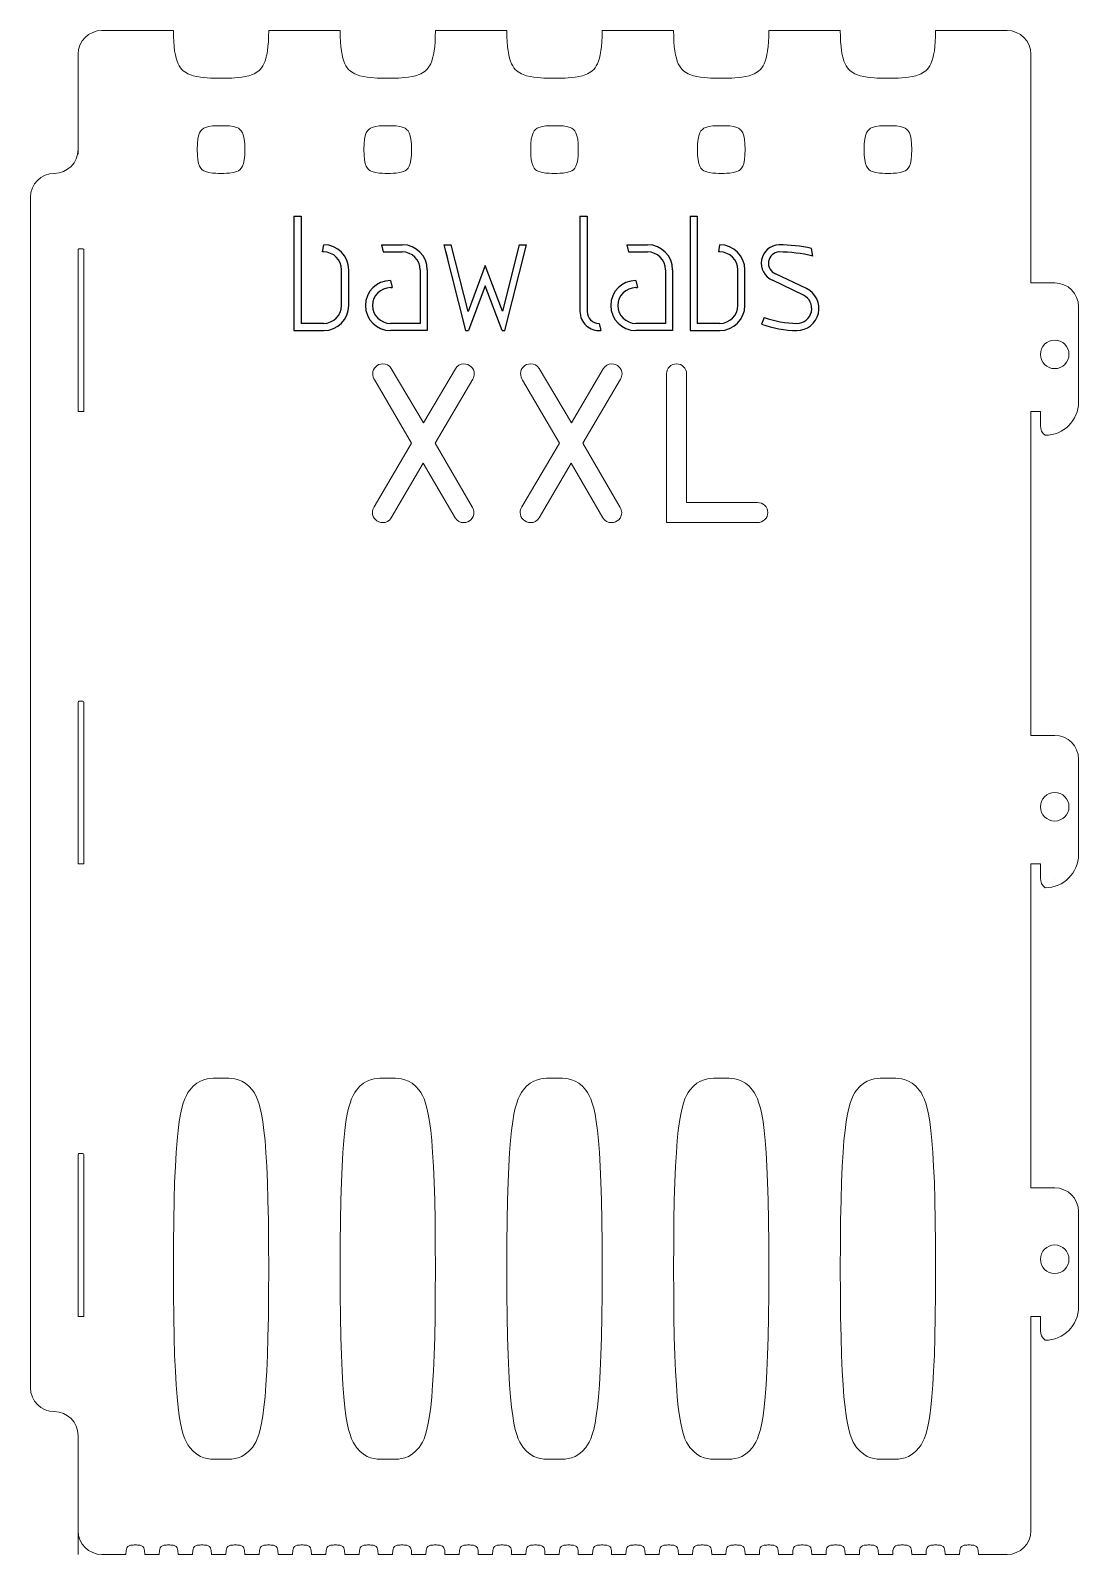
# Model space of a CAD drawing. Header units: millimetres. Extents: x -30 to 630, y 0 to 960.
import ezdxf

# ---------------------------------------------------------------- set-up
doc = ezdxf.new("R2010")
doc.units = ezdxf.units.MM
doc.layers.get('0').update_dxf_attribs({"lineweight": 0, "true_color": 0xffffff})

# ---------------------------------------------------------------- blocks, each defined once
blk = doc.blocks.new('castellation-small')
for p, q in [((0, 0), (-1.5, 0)), ((4, 0), (7, 0)), ((32, 0), (33.5, 0)), ((11, 0), (14, 0)), ((18, 0), (21, 0)), ((25, 0), (28, 0))]:
    blk.add_line(p, q)
for points in [[(0, 0), (0, 1.4), (0.6, 2), (2, 2), (2, 2), (2, 2)], [(4, 0), (4, 1.4), (3.4, 2), (2, 2), (2, 2), (2, 2)], [(7, 0), (7, 1.4), (7.6, 2), (9, 2), (9, 2), (9, 2)], [(11, 0), (11, 1.4), (10.4, 2), (9, 2), (9, 2), (9, 2)], [(14, 0), (14, 1.4), (14.6, 2), (16, 2), (16, 2), (16, 2)], [(18, 0), (18, 1.4), (17.4, 2), (16, 2), (16, 2), (16, 2)], [(21, 0), (21, 1.4), (21.6, 2), (23, 2), (23, 2), (23, 2)], [(25, 0), (25, 1.4), (24.4, 2), (23, 2), (23, 2), (23, 2)], [(28, 0), (28, 1.4), (28.6, 2), (30, 2), (30, 2), (30, 2)], [(32, 0), (32, 1.4), (31.4, 2), (30, 2), (30, 2), (30, 2)]]:
    blk.add_open_spline(points, degree=3)
blk = doc.blocks.new('airhole-single-large')
for points in [[(0, 40), (0, 70), (3, 80), (10, 80), (10, 80), (10, 80)], [(20, 40), (20, 70), (17, 80), (10, 80), (10, 80), (10, 80)], [(0, 40), (0, 10), (3, 0), (10, 0), (10, 0), (10, 0)], [(20, 40), (20, 10), (17, 0), (10, 0), (10, 0), (10, 0)]]:
    blk.add_open_spline(points, degree=3)
blk = doc.blocks.new('tab-new')
for p, q in [((0, 0), (5, 0)), ((10, -5), (10, -25)), ((0, -27), (2, -27)), ((2, -27), (2, -30)), ((5, -30), (5, -30))]:
    blk.add_line(p, q)
blk.add_circle((5, -15), 3)
for centre, radius, start, end in [((5, -5), 5, 0, 90), ((3, -25), 7, 270, 0), ((4.43, -30.03), 2.43, 179.2152, 233.9149)]:
    blk.add_arc(centre, radius, start, end)
blk = doc.blocks.new('castellation-large')
for p, q in [((7.5, 0), (0, 0)), ((42.5, 0), (27.5, 0)), ((77.5, 0), (62.5, 0)), ((112.5, 0), (97.5, 0)), ((147.5, 0), (132.5, 0)), ((167.5, 0), (175, 0))]:
    blk.add_line(p, q)
for points in [[(7.5, 0), (7.5, -7), (10.5, -10), (17.5, -10), (17.5, -10), (17.5, -10)], [(27.5, 0), (27.5, -7), (24.5, -10), (17.5, -10), (17.5, -10), (17.5, -10)], [(42.5, 0), (42.5, -7), (45.5, -10), (52.5, -10), (52.5, -10), (52.5, -10)], [(62.5, 0), (62.5, -7), (59.5, -10), (52.5, -10), (52.5, -10), (52.5, -10)], [(77.5, 0), (77.5, -7), (80.5, -10), (87.5, -10), (87.5, -10), (87.5, -10)], [(97.5, 0), (97.5, -7), (94.5, -10), (87.5, -10), (87.5, -10), (87.5, -10)], [(112.5, 0), (112.5, -7), (115.5, -10), (122.5, -10), (122.5, -10), (122.5, -10)], [(132.5, 0), (132.5, -7), (129.5, -10), (122.5, -10), (122.5, -10), (122.5, -10)], [(147.5, 0), (147.5, -7), (150.5, -10), (157.5, -10), (157.5, -10), (157.5, -10)], [(167.5, 0), (167.5, -7), (164.5, -10), (157.5, -10), (157.5, -10), (157.5, -10)]]:
    blk.add_open_spline(points, degree=3)
blk = doc.blocks.new('airhole-single')
for points in [[(0, 5), (0, 8.5), (1.5, 10), (5, 10), (5, 10), (5, 10)], [(10, 5), (10, 8.5), (8.5, 10), (5, 10), (5, 10), (5, 10)], [(0, 5), (0, 1.5), (1.5, 0), (5, 0), (5, 0), (5, 0)], [(10, 5), (10, 1.5), (8.5, 0), (5, 0), (5, 0), (5, 0)]]:
    blk.add_open_spline(points, degree=3)
blk = doc.blocks.new('baw_labs_logo')
at = {"lineweight": -3}
for p, q in [((3.3, 26), (3.3, 3.5)), ((3.3, 26), (4.8, 26)), ((4.8, 26), (4.8, 3.5)), ((4.8, 26), (4.8, 26)), ((4.8, 26), (4.8, 26)), ((63.35, 26), (63.35, 6)), ((63.35, 26), (64.85, 26)), ((64.85, 26), (64.85, 6)), ((86.47, 26), (86.47, 3.5)), ((86.47, 26), (87.97, 26)), ((87.97, 26), (87.97, 3.5)), ((87.97, 26), (87.97, 26)), ((87.97, 26), (87.97, 26)), ((9.3, 18.5), (9.55, 20)), ((21.67, 20), (26.05, 20)), ((21.67, 20), (22.05, 18.5)), ((34.8, 20), (39.3, 2)), ((34.8, 20), (36.34, 20)), ((39.85, 5.97), (36.34, 20)), ((50.55, 20), (47.06, 6.06)), ((47.59, 2), (52.09, 20)), ((50.55, 20), (52.09, 20)), ((73.17, 20), (77.55, 20)), ((73.17, 20), (73.55, 18.5)), ((92.47, 18.5), (92.72, 20)), ((112.24, 17.63), (111.98, 19.23)), ((9.55, 18.5), (9.3, 18.5)), ((22.05, 18.5), (26.05, 18.5)), ((35.17, 18.5), (35.54, 17.04)), ((35.27, 18.12), (35.63, 16.66)), ((73.55, 18.5), (77.55, 18.5)), ((92.72, 18.5), (92.47, 18.5)), ((13.3, 7.25), (13.3, 14.75)), ((14.8, 7.25), (14.8, 14.75)), ((29.8, 14.75), (29.8, 3.5)), ((31.3, 14.75), (31.3, 2)), ((43.47, 15.64), (39.85, 5.97)), ((47.06, 6.06), (43.47, 15.64)), ((81.3, 14.75), (81.3, 3.5)), ((82.8, 14.75), (82.8, 2)), ((96.47, 7.25), (96.47, 14.75)), ((97.97, 7.25), (97.97, 14.75)), ((110.89, 10.79), (104.42, 13.92)), ((23.55, 12.5), (23.92, 11)), ((23.55, 11), (23.92, 11)), ((43.47, 11.36), (39.96, 2)), ((46.99, 2), (43.47, 11.36)), ((75.05, 12.5), (75.42, 11)), ((75.05, 11), (75.42, 11)), ((110.24, 9.44), (103.77, 12.56)), ((3.3, 3.5), (3.3, 2)), ((9.55, 3.5), (4.8, 3.5)), ((29.8, 3.5), (23.55, 3.5)), ((67.35, 3.5), (67.72, 2.02)), ((81.3, 3.5), (75.05, 3.5)), ((86.47, 3.5), (86.47, 2)), ((92.72, 3.5), (87.97, 3.5)), ((102, 4.75), (101.47, 3.35)), ((3.3, 2), (9.55, 2)), ((31.3, 2), (23.55, 2)), ((39.3, 2), (39.96, 2)), ((46.99, 2), (47.59, 2)), ((82.8, 2), (75.05, 2)), ((86.47, 2), (92.72, 2))]:
    blk.add_line(p, q, dxfattribs=at)
for centre, radius, start, end in [((9.55, 14.75), 5.25, 360, 90), ((26.05, 14.75), 5.25, 360, 90), ((77.55, 14.75), 5.25, 360, 90), ((92.72, 14.75), 5.25, 360, 90), ((105.29, 16.13), 3.88, 92.3034, 246.9426), ((105.05, -11.5), 31.5, 77.3007, 89.8559), ((9.55, 14.75), 3.75, 360, 90), ((26.05, 14.75), 3.75, 360, 90), ((77.55, 14.75), 3.75, 360, 90), ((92.72, 14.75), 3.75, 360, 90), ((105.29, 16.13), 2.38, 93.8894, 248.5286), ((105.05, -11.5), 30, 76.1406, 89.8559), ((23.55, 7.25), 5.25, 90, 270), ((23.55, 7.25), 3.75, 90, 270), ((75.05, 7.25), 5.25, 90, 270), ((75.05, 7.25), 3.75, 90, 270), ((108.88, 6.63), 4.62, 269.9995, 64.2329), ((9.55, 7.25), 3.75, 270, 0), ((9.55, 7.25), 5.25, 270, 0), ((92.72, 7.25), 3.75, 270, 0), ((92.72, 7.25), 5.25, 270, 0), ((108.88, 6.63), 3.12, 269.9995, 64.2329), ((67.35, 6), 4, 180, 275.3175), ((67.35, 6), 2.5, 180, 270), ((108.87, 23.01), 21, 249.3755, 270.0148), ((108.87, 23.01), 19.5, 249.3755, 270.0148)]:
    blk.add_arc(centre, radius, start, end, dxfattribs=at)
blk = doc.blocks.new('tab-new-0')
for p, q in [((0, 0), (5, 0)), ((10, -5), (10, -25)), ((0, -27), (2, -27)), ((2, -27), (2, -30)), ((5, -30), (5, -30))]:
    blk.add_line(p, q)
blk.add_circle((5, -15), 3)
for centre, radius, start, end in [((5, -5), 5, 0, 90), ((3, -25), 7, 270, 0), ((4.43, -30.03), 2.43, 179.2152, 233.9149)]:
    blk.add_arc(centre, radius, start, end)
blk = doc.blocks.new('slot102.0x3.5mm')
for p, q in [((0, 0), (0, 102)), ((0.5, 102.5), (3, 102.5)), ((3.5, 102), (3.5, 0)), ((3.5, 0), (0, 0))]:
    blk.add_line(p, q)
for centre, start, end in [((0.5, 102), 90, 180), ((3, 102), 0, 90)]:
    blk.add_arc(centre, 0.5, start, end)
blk = doc.blocks.new('XXL-text')
at = {"flags": 128}
for points in [[(7.36, -12.6), (-12.83, -46.97, -0.289207), (-18.17, -49.98, -0.210179), (-22.8, -48.02, -0.202961), (-24.72, -43.73, -0.137973), (-23.58, -40.04), (0, 0), (-23.13, 39.64, -0.132844), (-24.49, 43.93, -0.209935), (-22.61, 48.18, -0.203784), (-18.23, 50.02, -0.288138), (-12.81, 47.03), (7.55, 12.81), (27.62, 46.84, -0.285404), (32.94, 50.02, -0.197022), (37.52, 48.2, -0.21728), (39.47, 43.79, -0.137388), (38.49, 40.39), (14.81, 0.09), (38.34, -40.5, -0.138239), (39.24, -43.72, -0.211405), (37.39, -48.19, -0.202735), (32.92, -49.98, -0.282059), (27.41, -46.97)], [(100.43, -12.6), (80.24, -46.97, -0.289207), (74.9, -49.98, -0.210179), (70.27, -48.02, -0.202961), (68.36, -43.73, -0.137973), (69.49, -40.04), (93.07, 0), (69.94, 39.64, -0.132844), (68.58, 43.93, -0.209935), (70.47, 48.18, -0.203784), (74.84, 50.02, -0.288138), (80.27, 47.03), (100.62, 12.81), (120.7, 46.84, -0.285404), (126.02, 50.02, -0.197022), (130.59, 48.2, -0.21728), (132.55, 43.79, -0.137388), (131.56, 40.39), (107.88, 0.09), (131.41, -40.5, -0.138239), (132.31, -43.72, -0.211405), (130.47, -48.19, -0.202735), (125.99, -49.98, -0.282059), (120.49, -46.97)], [(160.53, -49.98), (160.53, 43.7, -0.207045), (162.41, 48.14, -0.207045), (166.85, 50.02, -0.207045), (171.29, 48.14, -0.207045), (173.17, 43.7), (173.17, -37.33), (217.86, -37.33, -0.201164), (222.42, -39.18, -0.213089), (224.34, -43.66, -0.213089), (222.42, -48.13, -0.201164), (217.86, -49.98)]]:
    blk.add_lwpolyline(points, format="xyb", close=True, dxfattribs=at)

msp = doc.modelspace()

# ---------------------------------------------------------------- linework, layer by layer
for p, q in [((15, 960), (37.5, 960)), ((540, 960), (585, 960)), ((570, 960), (585, 960)), ((0, 945), (0, 882)), ((600, 885), (600, 945)), ((600, 900), (600, 801)), ((-15, 870), (-15, 870)), ((-30, 855), (-30, 105)), ((600, 720), (600, 516)), ((600, 435), (600, 231)), ((600, 150), (600, 30)), ((-15, 90), (-15, 90)), ((0, 75), (0, 0)), ((600, 75), (600, 15)), ((15, 0), (30, 0)), ((571.5, 0), (585, 0))]:
    msp.add_line(p, q)
for centre, start, end in [((15, 945), 90, 180), ((585, 945), 0, 90), ((-15, 885), 270, 0), ((-15, 855), 90, 180), ((-15, 105), 180, 270), ((-15, 75), 0, 90), ((15, 15), 180, 270), ((585, 15), 270, 0)]:
    msp.add_arc(centre, 15, start, end)

# ---------------------------------------------------------------- block references
at = {"xscale": 3, "yscale": 3}
for name, p in [('castellation-large', (37.5, 960)), ('airhole-single', (75, 870)), ('airhole-single', (180, 870)), ('airhole-single', (285, 870)), ('airhole-single', (390, 870)), ('airhole-single', (495, 870)), ('baw_labs_logo', (126, 765)), ('tab-new', (600, 801)), ('tab-new-0', (600, 516)), ('airhole-single-large', (60, 60)), ('airhole-single-large', (165, 60)), ('airhole-single-large', (270, 60)), ('airhole-single-large', (375, 60)), ('airhole-single-large', (480, 60)), ('tab-new', (600, 231)), ('castellation-small', (30, 0)), ('castellation-small', (135, 0)), ('castellation-small', (240, 0)), ('castellation-small', (345, 0)), ('castellation-small', (450, 0)), ('castellation-small', (471, 0))]:
    msp.add_blockref(name, p, dxfattribs=at)
for name, p in [('slot102.0x3.5mm', (0, 720)), ('XXL-text', (210, 700)), ('slot102.0x3.5mm', (0, 435)), ('slot102.0x3.5mm', (0, 150))]:
    msp.add_blockref(name, p)

doc.saveas('drawing.dxf')
